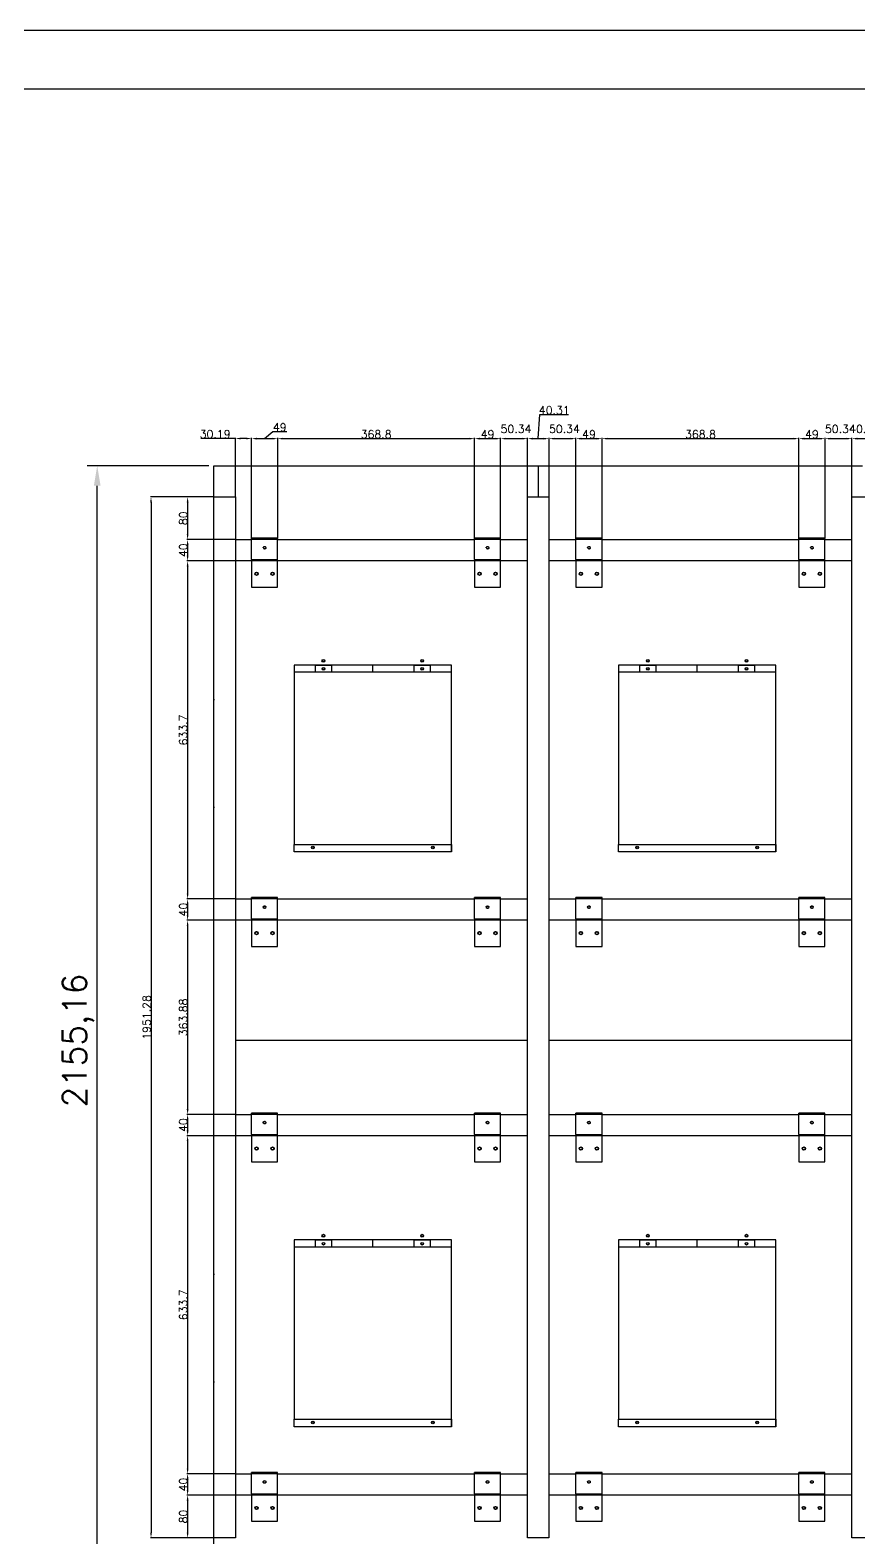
# Model space of a CAD drawing. Header units: millimetres. Extents: x -207 to 14821, y -6397 to 3639.
# Drawn here: x 11795 to 13348, y 813 to 3639 of the extents above; entities that cross this region are included whole.
import ezdxf

# ---------------------------------------------------------------- set-up
doc = ezdxf.new("R2010")
doc.units = ezdxf.units.MM
doc.linetypes.add('HIDDEN', pattern=[0.375, 0.25, -0.125])
for name, color, linetype in [('02___PRT_ALL_AXES', 7, 'Continuous'), ('06___PRT_ALL_SURFS', 7, 'Continuous'), ('DEFAULT_2', 8, 'HIDDEN'), ('图框', 7, 'Continuous')]:
    doc.layers.add(name, color=color, linetype=linetype)
doc.layers.add('粗实线', color=7, linetype='Continuous', lineweight=25)
doc.styles.get("Standard").update_dxf_attribs({"font": 'txt', "bigfont": 'gbcbig.shx'})
doc.dimstyles.new('1-15', dxfattribs={"dimscale": 15, "dimtxt": 3, "dimasz": 2.5, "dimexe": 1.25, "dimexo": 0.625, "dimtad": 1, "dimtxsty": 'Standard', "dimcen": 2.5, "dimclrd": 4, "dimclre": 4, "dimclrt": 4, "dimadec": 0, "dimazin": 0, "dimtfac": 1, "dimtmove": 0, "dimatfit": 3, "dimfxl": 100, "dimfxlon": 1, "dimtfillclr": 4, "dimarcsym": 0})
doc.dimstyles.new('副本 ISO-25', dxfattribs={"dimtxt": 15, "dimasz": 10, "dimexe": 1.25, "dimexo": 0.625, "dimtad": 1, "dimdsep": 46, "dimtxsty": 'Standard', "dimcen": 2.5, "dimclrd": 4, "dimclre": 4, "dimclrt": 4, "dimadec": 0, "dimazin": 0, "dimtfac": 1, "dimtmove": 0, "dimatfit": 3, "dimfxl": 1, "dimarcsym": 0})

# ---------------------------------------------------------------- blocks, each defined once
blk = doc.blocks.new('hgfdhgdhgd')
at = {"color": 3, "linetype": 'Continuous'}
for p, q in [((-21144.3, 10464.5), (-21193.3, 10464.5)), ((-21193.3, 10424.5), (-21193.3, 10464.5)), ((-21144.3, 10462), (-21193.3, 10462)), ((-21144.3, 10424.5), (-21144.3, 10464.5)), ((-21193.3, 10424.5), (-21144.3, 10424.5))]:
    blk.add_line(p, q, dxfattribs=at)
at = {"color": 7, "linetype": 'Continuous'}
for p, q in [((-21193.3, 10424.5), (-21193.3, 10373)), ((-21144.3, 10373), (-21144.3, 10424.5))]:
    blk.add_line(p, q, dxfattribs=at)
at = {"layer": '02___PRT_ALL_AXES', "color": 7, "linetype": 'Continuous'}
blk.add_line((-21193.3, 10373), (-21144.3, 10373), dxfattribs=at)
at = {"layer": '02___PRT_ALL_AXES', "color": 3, "linetype": 'Continuous'}
blk.add_circle((-21168.8, 10446.7), 2.1, dxfattribs=at)
at = {"layer": '02___PRT_ALL_AXES', "color": 7, "linetype": 'Continuous'}
for centre in [(-21183.8, 10398), (-21153.8, 10398)]:
    blk.add_circle(centre, 3, dxfattribs=at)
at = {"layer": 'DEFAULT_2', "color": 8, "linetype": 'HIDDEN'}
blk.add_circle((-21168.8, 10446.7), 2.5, dxfattribs=at)
blk = doc.blocks.new('*D40')
at = {"color": 4, "lineweight": -2}
for p, q in [((12130, 2822.6), (11902.1, 2822.6)), ((11920.8, 704.9), (11920.8, 2785.1)), ((12130, 667.4), (11902.1, 667.4))]:
    blk.add_line(p, q, dxfattribs=at)
at = {"color": 4}
for points in [[(11914.6, 2785.1), (11927.1, 2785.1), (11920.8, 2822.6)], [(11914.6, 704.9), (11927.1, 704.9), (11920.8, 667.4)]]:
    blk.add_solid(points, dxfattribs=at)
at = {"layer": 'Defpoints', "color": 0}
for p in [(11920.8, 2822.6), (12139.4, 2822.6), (12139.4, 667.4)]:
    blk.add_point(p, dxfattribs=at)
at = {"color": 4, "insert": (11885.2, 1745), "char_height": 45, "attachment_point": 5, "rotation": 90}
blk.add_mtext('2155,16', dxfattribs=at)
blk = doc.blocks.new('SHU')
at = {"color": 2}
for p, q in [((2817.7, 2460.5), (2858, 2460.5)), ((2817.7, 509.2), (2817.7, 2460.5)), ((2858, 2460.5), (2858, 509.2)), ((2858, 509.2), (2817.7, 509.2))]:
    blk.add_line(p, q, dxfattribs=at)
blk = doc.blocks.new('*D178')
at = {"color": 4, "lineweight": -2}
for p, q in [((12138.9, 2764.1), (12020.4, 2764.1)), ((12021.6, 2754.1), (12021.6, 822.8)), ((12138.9, 812.8), (12020.4, 812.8))]:
    blk.add_line(p, q, dxfattribs=at)
at = {"color": 4}
for points in [[(12020, 2754.1), (12023.3, 2754.1), (12021.6, 2764.1)], [(12020, 822.8), (12023.3, 822.8), (12021.6, 812.8)]]:
    blk.add_solid(points, dxfattribs=at)
at = {"layer": 'Defpoints', "color": 0}
for p in [(12139.5, 2764.1), (12021.6, 812.8), (12139.5, 812.8)]:
    blk.add_point(p, dxfattribs=at)
at = {"color": 4, "insert": (12013.5, 1788.4), "char_height": 15, "attachment_point": 5, "rotation": 90}
blk.add_mtext('1951.28', dxfattribs=at)
blk = doc.blocks.new('*D159')
at = {"color": 4, "lineweight": -2}
for p, q in [((12138.9, 2764.1), (12089, 2764.1)), ((12090.2, 2754.1), (12090.2, 2694.1)), ((12179.2, 2684.1), (12089, 2684.1))]:
    blk.add_line(p, q, dxfattribs=at)
at = {"color": 4}
for points in [[(12088.5, 2754.1), (12091.9, 2754.1), (12090.2, 2764.1)], [(12088.5, 2694.1), (12091.9, 2694.1), (12090.2, 2684.1)]]:
    blk.add_solid(points, dxfattribs=at)
at = {"layer": 'Defpoints', "color": 0}
for p in [(12139.5, 2764.1), (12090.2, 2684.1), (12179.8, 2684.1)]:
    blk.add_point(p, dxfattribs=at)
at = {"color": 4, "insert": (12082.1, 2724.1), "char_height": 15, "attachment_point": 5, "rotation": 90}
blk.add_mtext('80', dxfattribs=at)
blk = doc.blocks.new('*D162')
at = {"color": 4, "lineweight": -2}
for p, q in [((12179.2, 2684.1), (12089, 2684.1)), ((12090.2, 2674.1), (12090.2, 2654.1)), ((12179.2, 2644.1), (12089, 2644.1))]:
    blk.add_line(p, q, dxfattribs=at)
at = {"color": 4}
for points in [[(12088.5, 2674.1), (12091.9, 2674.1), (12090.2, 2684.1)], [(12088.5, 2654.1), (12091.9, 2654.1), (12090.2, 2644.1)]]:
    blk.add_solid(points, dxfattribs=at)
at = {"layer": 'Defpoints', "color": 0}
for p in [(12179.8, 2684.1), (12090.2, 2644.1), (12179.8, 2644.1)]:
    blk.add_point(p, dxfattribs=at)
at = {"color": 4, "insert": (12082.1, 2664.1), "char_height": 15, "attachment_point": 5, "rotation": 90}
blk.add_mtext('40', dxfattribs=at)
blk = doc.blocks.new('*D163')
at = {"color": 4, "lineweight": -2}
for p, q in [((12179.2, 2644.1), (12089, 2644.1)), ((12090.2, 2634.1), (12090.2, 2020.4)), ((12179.2, 2010.4), (12089, 2010.4))]:
    blk.add_line(p, q, dxfattribs=at)
at = {"color": 4}
for points in [[(12088.5, 2634.1), (12091.9, 2634.1), (12090.2, 2644.1)], [(12088.5, 2020.4), (12091.9, 2020.4), (12090.2, 2010.4)]]:
    blk.add_solid(points, dxfattribs=at)
at = {"layer": 'Defpoints', "color": 0}
for p in [(12179.8, 2644.1), (12090.2, 2010.4), (12179.8, 2010.4)]:
    blk.add_point(p, dxfattribs=at)
at = {"color": 4, "insert": (12082.1, 2327.2), "char_height": 15, "attachment_point": 5, "rotation": 90}
blk.add_mtext('633.7', dxfattribs=at)
blk = doc.blocks.new('*D164')
at = {"color": 4, "lineweight": -2}
for p, q in [((12179.2, 2010.4), (12089, 2010.4)), ((12090.2, 2000.4), (12090.2, 1980.4)), ((12179.2, 1970.4), (12089, 1970.4))]:
    blk.add_line(p, q, dxfattribs=at)
at = {"color": 4}
for points in [[(12088.5, 2000.4), (12091.9, 2000.4), (12090.2, 2010.4)], [(12088.5, 1980.4), (12091.9, 1980.4), (12090.2, 1970.4)]]:
    blk.add_solid(points, dxfattribs=at)
at = {"layer": 'Defpoints', "color": 0}
for p in [(12179.8, 2010.4), (12090.2, 1970.4), (12179.8, 1970.4)]:
    blk.add_point(p, dxfattribs=at)
at = {"color": 4, "insert": (12082.1, 1990.4), "char_height": 15, "attachment_point": 5, "rotation": 90}
blk.add_mtext('40', dxfattribs=at)
blk = doc.blocks.new('*D165')
at = {"color": 4, "lineweight": -2}
for p, q in [((12179.2, 1970.4), (12089, 1970.4)), ((12090.2, 1960.4), (12090.2, 1616.5)), ((12179.2, 1606.5), (12089, 1606.5))]:
    blk.add_line(p, q, dxfattribs=at)
at = {"color": 4}
for points in [[(12088.5, 1960.4), (12091.9, 1960.4), (12090.2, 1970.4)], [(12088.5, 1616.5), (12091.9, 1616.5), (12090.2, 1606.5)]]:
    blk.add_solid(points, dxfattribs=at)
at = {"layer": 'Defpoints', "color": 0}
for p in [(12179.8, 1970.4), (12090.2, 1606.5), (12179.8, 1606.5)]:
    blk.add_point(p, dxfattribs=at)
at = {"color": 4, "insert": (12082.1, 1788.4), "char_height": 15, "attachment_point": 5, "rotation": 90}
blk.add_mtext('363.88', dxfattribs=at)
blk = doc.blocks.new('*D166')
at = {"color": 4, "lineweight": -2}
for p, q in [((12179.2, 1606.5), (12089, 1606.5)), ((12090.2, 1596.5), (12090.2, 1576.5)), ((12179.2, 1566.5), (12089, 1566.5))]:
    blk.add_line(p, q, dxfattribs=at)
at = {"color": 4}
for points in [[(12088.5, 1596.5), (12091.9, 1596.5), (12090.2, 1606.5)], [(12088.5, 1576.5), (12091.9, 1576.5), (12090.2, 1566.5)]]:
    blk.add_solid(points, dxfattribs=at)
at = {"layer": 'Defpoints', "color": 0}
for p in [(12179.8, 1606.5), (12090.2, 1566.5), (12179.8, 1566.5)]:
    blk.add_point(p, dxfattribs=at)
at = {"color": 4, "insert": (12082.1, 1586.5), "char_height": 15, "attachment_point": 5, "rotation": 90}
blk.add_mtext('40', dxfattribs=at)
blk = doc.blocks.new('*D167')
at = {"color": 4, "lineweight": -2}
for p, q in [((12179.2, 1566.5), (12089, 1566.5)), ((12090.2, 1556.5), (12090.2, 942.8)), ((12179.1, 932.8), (12089, 932.8))]:
    blk.add_line(p, q, dxfattribs=at)
at = {"color": 4}
for points in [[(12088.5, 1556.5), (12091.9, 1556.5), (12090.2, 1566.5)], [(12088.5, 942.8), (12091.9, 942.8), (12090.2, 932.8)]]:
    blk.add_solid(points, dxfattribs=at)
at = {"layer": 'Defpoints', "color": 0}
for p in [(12179.8, 1566.5), (12090.2, 932.8), (12179.7, 932.8)]:
    blk.add_point(p, dxfattribs=at)
at = {"color": 4, "insert": (12082.1, 1249.7), "char_height": 15, "attachment_point": 5, "rotation": 90}
blk.add_mtext('633.7', dxfattribs=at)
blk = doc.blocks.new('*D168')
at = {"color": 4, "lineweight": -2}
for p, q in [((12179.2, 932.8), (12089, 932.8)), ((12090.2, 922.8), (12090.2, 902.8)), ((12179.2, 892.8), (12089, 892.8))]:
    blk.add_line(p, q, dxfattribs=at)
at = {"color": 4}
for points in [[(12088.5, 922.8), (12091.9, 922.8), (12090.2, 932.8)], [(12088.5, 902.8), (12091.9, 902.8), (12090.2, 892.8)]]:
    blk.add_solid(points, dxfattribs=at)
at = {"layer": 'Defpoints', "color": 0}
for p in [(12179.8, 932.8), (12090.2, 892.8), (12179.8, 892.8)]:
    blk.add_point(p, dxfattribs=at)
at = {"color": 4, "insert": (12082.1, 912.8), "char_height": 15, "attachment_point": 5, "rotation": 90}
blk.add_mtext('40', dxfattribs=at)
blk = doc.blocks.new('*D169')
at = {"color": 4, "lineweight": -2}
for p, q in [((12179.1, 892.8), (12089, 892.8)), ((12090.2, 882.8), (12090.2, 822.8)), ((12179.2, 812.8), (12089, 812.8))]:
    blk.add_line(p, q, dxfattribs=at)
at = {"color": 4}
for points in [[(12088.5, 882.8), (12091.9, 882.8), (12090.2, 892.8)], [(12088.5, 822.8), (12091.9, 822.8), (12090.2, 812.8)]]:
    blk.add_solid(points, dxfattribs=at)
at = {"layer": 'Defpoints', "color": 0}
for p in [(12179.7, 892.8), (12090.2, 812.8), (12179.8, 812.8)]:
    blk.add_point(p, dxfattribs=at)
at = {"color": 4, "insert": (12082.1, 852.8), "char_height": 15, "attachment_point": 5, "rotation": 90}
blk.add_mtext('80', dxfattribs=at)
blk = doc.blocks.new('*D170')
at = {"color": 4, "lineweight": -2}
for p, q in [((12179.8, 2873.5), (12114.8, 2873.5)), ((12179.8, 2763.5), (12179.8, 2874.8)), ((12200, 2873.5), (12189.8, 2873.5)), ((12210, 2686), (12210, 2874.8))]:
    blk.add_line(p, q, dxfattribs=at)
at = {"color": 4}
for points in [[(12189.8, 2875.2), (12189.8, 2871.9), (12179.8, 2873.5)], [(12200, 2875.2), (12200, 2871.9), (12210, 2873.5)]]:
    blk.add_solid(points, dxfattribs=at)
at = {"layer": 'Defpoints', "color": 0}
for p in [(12210, 2873.5), (12179.8, 2762.8), (12210, 2685.3)]:
    blk.add_point(p, dxfattribs=at)
at = {"color": 4, "insert": (12141.7, 2881.7), "char_height": 15, "attachment_point": 5}
blk.add_mtext('30.19', dxfattribs=at)
blk = doc.blocks.new('*D171')
at = {"color": 4, "lineweight": -2}
for p, q in [((12234.5, 2873.3), (12249.9, 2886.5)), ((12249.9, 2886.5), (12276.2, 2886.5)), ((12210, 2686), (12210, 2874.6)), ((12220, 2873.3), (12249, 2873.3)), ((12259, 2686), (12259, 2874.6))]:
    blk.add_line(p, q, dxfattribs=at)
at = {"color": 4}
for points in [[(12220, 2875), (12220, 2871.7), (12210, 2873.3)], [(12249, 2875), (12249, 2871.7), (12259, 2873.3)]]:
    blk.add_solid(points, dxfattribs=at)
at = {"layer": 'Defpoints', "color": 0}
for p in [(12259, 2873.3), (12210, 2685.3), (12259, 2685.3)]:
    blk.add_point(p, dxfattribs=at)
at = {"color": 4, "insert": (12263, 2894.6), "char_height": 15, "attachment_point": 5}
blk.add_mtext('49', dxfattribs=at)
blk = doc.blocks.new('*D172')
at = {"color": 4, "lineweight": -2}
for p, q in [((12259, 2686), (12259, 2874.6)), ((12269, 2873.3), (12617.8, 2873.3)), ((12627.8, 2686), (12627.8, 2874.6))]:
    blk.add_line(p, q, dxfattribs=at)
at = {"color": 4}
for points in [[(12269, 2875), (12269, 2871.7), (12259, 2873.3)], [(12617.8, 2875), (12617.8, 2871.7), (12627.8, 2873.3)]]:
    blk.add_solid(points, dxfattribs=at)
at = {"layer": 'Defpoints', "color": 0}
for p in [(12627.8, 2873.3), (12259, 2685.3), (12627.8, 2685.3)]:
    blk.add_point(p, dxfattribs=at)
at = {"color": 4, "insert": (12443.4, 2881.5), "char_height": 15, "attachment_point": 5}
blk.add_mtext('368.8', dxfattribs=at)
blk = doc.blocks.new('*D173')
at = {"color": 4, "lineweight": -2}
for p, q in [((12627.8, 2686), (12627.8, 2874.6)), ((12637.8, 2873.3), (12666.8, 2873.3)), ((12676.8, 2686), (12676.8, 2874.6))]:
    blk.add_line(p, q, dxfattribs=at)
at = {"color": 4}
for points in [[(12637.8, 2875), (12637.8, 2871.7), (12627.8, 2873.3)], [(12666.8, 2875), (12666.8, 2871.7), (12676.8, 2873.3)]]:
    blk.add_solid(points, dxfattribs=at)
at = {"layer": 'Defpoints', "color": 0}
for p in [(12676.8, 2873.3), (12627.8, 2685.3), (12676.8, 2685.3)]:
    blk.add_point(p, dxfattribs=at)
at = {"color": 4, "insert": (12652.3, 2881.5), "char_height": 15, "attachment_point": 5}
blk.add_mtext('49', dxfattribs=at)
blk = doc.blocks.new('*D174')
at = {"color": 4, "lineweight": -2}
for p, q in [((12676.8, 2686), (12676.8, 2874.6)), ((12686.8, 2873.3), (12717.2, 2873.3)), ((12727.2, 2763.5), (12727.2, 2874.6))]:
    blk.add_line(p, q, dxfattribs=at)
at = {"color": 4}
for points in [[(12686.8, 2875), (12686.8, 2871.7), (12676.8, 2873.3)], [(12717.2, 2875), (12717.2, 2871.7), (12727.2, 2873.3)]]:
    blk.add_solid(points, dxfattribs=at)
at = {"layer": 'Defpoints', "color": 0}
for p in [(12727.2, 2873.3), (12727.2, 2762.8), (12676.8, 2685.3)]:
    blk.add_point(p, dxfattribs=at)
at = {"color": 4, "insert": (12705.6, 2891.5), "char_height": 15, "attachment_point": 5}
blk.add_mtext('50.34', dxfattribs=at)
blk = doc.blocks.new('*D175')
at = {"color": 4, "lineweight": -2}
for p, q in [((12747.3, 2873.3), (12750.3, 2918.5)), ((12750.3, 2918.5), (12804.1, 2918.5)), ((12727.2, 2763.5), (12727.2, 2874.6)), ((12737.2, 2873.3), (12757.5, 2873.3)), ((12767.5, 2764.1), (12767.5, 2874.6))]:
    blk.add_line(p, q, dxfattribs=at)
at = {"color": 4}
for points in [[(12737.2, 2875), (12737.2, 2871.7), (12727.2, 2873.3)], [(12757.5, 2875), (12757.5, 2871.7), (12767.5, 2873.3)]]:
    blk.add_solid(points, dxfattribs=at)
at = {"layer": 'Defpoints', "color": 0}
for p in [(12767.5, 2873.3), (12727.2, 2762.8), (12767.5, 2763.5)]:
    blk.add_point(p, dxfattribs=at)
at = {"color": 4, "insert": (12777.2, 2926.6), "char_height": 15, "attachment_point": 5}
blk.add_mtext('40.31', dxfattribs=at)
blk = doc.blocks.new('*D176')
at = {"color": 4, "lineweight": -2}
for p, q in [((12767.5, 2764.1), (12767.5, 2874.6)), ((12777.5, 2873.3), (12807.8, 2873.3)), ((12817.8, 2686), (12817.8, 2874.6))]:
    blk.add_line(p, q, dxfattribs=at)
at = {"color": 4}
for points in [[(12777.5, 2875), (12777.5, 2871.7), (12767.5, 2873.3)], [(12807.8, 2875), (12807.8, 2871.7), (12817.8, 2873.3)]]:
    blk.add_solid(points, dxfattribs=at)
at = {"layer": 'Defpoints', "color": 0}
for p in [(12817.8, 2873.3), (12767.5, 2763.5), (12817.8, 2685.3)]:
    blk.add_point(p, dxfattribs=at)
at = {"color": 4, "insert": (12796.3, 2891.5), "char_height": 15, "attachment_point": 5}
blk.add_mtext('50.34', dxfattribs=at)
blk = doc.blocks.new('*D177')
at = {"color": 4, "lineweight": -2}
for p, q in [((12817.8, 2686), (12817.8, 2874.6)), ((12827.8, 2873.3), (12856.8, 2873.3)), ((12866.8, 2686), (12866.8, 2874.6))]:
    blk.add_line(p, q, dxfattribs=at)
at = {"color": 4}
for points in [[(12827.8, 2875), (12827.8, 2871.7), (12817.8, 2873.3)], [(12856.8, 2875), (12856.8, 2871.7), (12866.8, 2873.3)]]:
    blk.add_solid(points, dxfattribs=at)
at = {"layer": 'Defpoints', "color": 0}
for p in [(12866.8, 2873.3), (12817.8, 2685.3), (12866.8, 2685.3)]:
    blk.add_point(p, dxfattribs=at)
at = {"color": 4, "insert": (12842.3, 2881.5), "char_height": 15, "attachment_point": 5}
blk.add_mtext('49', dxfattribs=at)
blk = doc.blocks.new('*D184')
at = {"color": 4, "lineweight": -2}
for p, q in [((12866.8, 2686), (12866.8, 2874.6)), ((12876.8, 2873.3), (13225.6, 2873.3)), ((13235.6, 2686), (13235.6, 2874.6))]:
    blk.add_line(p, q, dxfattribs=at)
at = {"color": 4}
for points in [[(12876.8, 2875), (12876.8, 2871.7), (12866.8, 2873.3)], [(13225.6, 2875), (13225.6, 2871.7), (13235.6, 2873.3)]]:
    blk.add_solid(points, dxfattribs=at)
at = {"layer": 'Defpoints', "color": 0}
for p in [(13235.6, 2873.3), (12866.8, 2685.3), (13235.6, 2685.3)]:
    blk.add_point(p, dxfattribs=at)
at = {"color": 4, "insert": (13051.2, 2881.5), "char_height": 15, "attachment_point": 5}
blk.add_mtext('368.8', dxfattribs=at)
blk = doc.blocks.new('*D185')
at = {"color": 4, "lineweight": -2}
for p, q in [((13235.6, 2686), (13235.6, 2874.6)), ((13245.6, 2873.3), (13274.6, 2873.3)), ((13284.6, 2686), (13284.6, 2874.6))]:
    blk.add_line(p, q, dxfattribs=at)
at = {"color": 4}
for points in [[(13245.6, 2875), (13245.6, 2871.7), (13235.6, 2873.3)], [(13274.6, 2875), (13274.6, 2871.7), (13284.6, 2873.3)]]:
    blk.add_solid(points, dxfattribs=at)
at = {"layer": 'Defpoints', "color": 0}
for p in [(13284.6, 2873.3), (13235.6, 2685.3), (13284.6, 2685.3)]:
    blk.add_point(p, dxfattribs=at)
at = {"color": 4, "insert": (13260.1, 2881.5), "char_height": 15, "attachment_point": 5}
blk.add_mtext('49', dxfattribs=at)
blk = doc.blocks.new('*D186')
at = {"color": 4, "lineweight": -2}
for p, q in [((13284.6, 2686), (13284.6, 2874.6)), ((13294.6, 2873.3), (13325, 2873.3)), ((13335, 2763.5), (13335, 2874.6))]:
    blk.add_line(p, q, dxfattribs=at)
at = {"color": 4}
for points in [[(13294.6, 2875), (13294.6, 2871.7), (13284.6, 2873.3)], [(13325, 2875), (13325, 2871.7), (13335, 2873.3)]]:
    blk.add_solid(points, dxfattribs=at)
at = {"layer": 'Defpoints', "color": 0}
for p in [(13335, 2873.3), (13335, 2762.8), (13284.6, 2685.3)]:
    blk.add_point(p, dxfattribs=at)
at = {"color": 4, "insert": (13313.4, 2891.5), "char_height": 15, "attachment_point": 5}
blk.add_mtext('50.34', dxfattribs=at)
blk = doc.blocks.new('*D187')
at = {"color": 4, "lineweight": -2}
for p, q in [((13335, 2763.5), (13335, 2874.6)), ((13345, 2873.3), (13365.3, 2873.3)), ((13375.3, 2763.5), (13375.3, 2874.6))]:
    blk.add_line(p, q, dxfattribs=at)
at = {"color": 4}
for points in [[(13345, 2875), (13345, 2871.7), (13335, 2873.3)], [(13365.3, 2875), (13365.3, 2871.7), (13375.3, 2873.3)]]:
    blk.add_solid(points, dxfattribs=at)
at = {"layer": 'Defpoints', "color": 0}
for p in [(13375.3, 2873.3), (13335, 2762.8), (13375.3, 2762.8)]:
    blk.add_point(p, dxfattribs=at)
at = {"color": 4, "insert": (13358.8, 2891.5), "char_height": 15, "attachment_point": 5}
blk.add_mtext('40.31', dxfattribs=at)
blk = doc.blocks.new('TK')
at = {"layer": '图框'}
blk.add_lwpolyline([(7176.7, -904.8), (1128.7, -904.8), (1128.7, 3372), (7176.7, 3372), (7176.7, -904.8)], dxfattribs=at)
blk.add_lwpolyline([(7067, -795), (1238.5, -795), (1238.5, 3262.2), (7067, 3262.2)], close=True, dxfattribs=at)

msp = doc.modelspace()

# ---------------------------------------------------------------- linework, layer by layer
at = {"color": 7, "linetype": 'Continuous'}
for p, q in [((12139.389, 1744.998), (12139.389, 2822.578)), ((12139.389, 2822.578), (12747.189, 2822.578)), ((12747.189, 2822.578), (13354.989, 2822.578)), ((12584.667, 2435.288), (12289.667, 2435.288)), ((12289.667, 2435.288), (12289.667, 2112.788)), ((12584.667, 2435.288), (12584.667, 2448.788)), ((12584.667, 2112.788), (12584.667, 2435.288)), ((13192.467, 2435.288), (12897.467, 2435.288)), ((12897.467, 2435.288), (12897.467, 2112.788)), ((13192.467, 2435.288), (13192.467, 2448.788)), ((13192.467, 2112.788), (13192.467, 2435.288)), ((12140.689, 2383.738), (12139.389, 2383.738)), ((12139.389, 2182.738), (12140.689, 2182.738)), ((12289.667, 2112.788), (12584.667, 2112.788)), ((12584.667, 2098.788), (12584.667, 2112.788)), ((12897.467, 2112.788), (13192.467, 2112.788)), ((13192.467, 2098.788), (13192.467, 2112.788)), ((12139.389, 667.418), (12139.389, 1744.998)), ((12584.667, 1357.708), (12289.667, 1357.708)), ((12289.667, 1357.708), (12289.667, 1035.208)), ((12584.667, 1357.708), (12584.667, 1371.208)), ((12584.667, 1035.208), (12584.667, 1357.708)), ((13192.467, 1357.708), (12897.467, 1357.708)), ((12897.467, 1357.708), (12897.467, 1035.208)), ((13192.467, 1357.708), (13192.467, 1371.208)), ((13192.467, 1035.208), (13192.467, 1357.708)), ((12140.689, 1306.158), (12139.389, 1306.158)), ((12139.389, 1105.158), (12140.689, 1105.158)), ((12289.667, 1035.208), (12584.667, 1035.208)), ((12584.667, 1021.208), (12584.667, 1035.208)), ((12897.467, 1035.208), (13192.467, 1035.208)), ((13192.467, 1021.208), (13192.467, 1035.208))]:
    msp.add_line(p, q, dxfattribs=at)
for p, q in [((12747.189, 2822.578), (12747.189, 2764.088)), ((12584.667, 2448.788), (12289.667, 2448.788)), ((12289.667, 2448.788), (12289.667, 2435.288)), ((13192.467, 2448.788), (12897.467, 2448.788)), ((12897.467, 2448.788), (12897.467, 2435.288)), ((12727.034, 1744.998), (12179.694, 1744.998)), ((13334.834, 1744.998), (12767.339, 1744.998)), ((12584.667, 1371.208), (12289.667, 1371.208)), ((12289.667, 1371.208), (12289.667, 1357.708)), ((13192.467, 1371.208), (12897.467, 1371.208)), ((12897.467, 1371.208), (12897.467, 1357.708))]:
    msp.add_line(p, q)
at = {"color": 1, "linetype": 'Continuous'}
for p, q in [((12437.167, 2435.288), (12437.167, 2448.788)), ((13044.967, 2435.288), (13044.967, 2448.788)), ((12437.167, 1357.708), (12437.167, 1371.208)), ((13044.967, 1357.708), (13044.967, 1371.208))]:
    msp.add_line(p, q, dxfattribs=at)
at = {"color": 6, "linetype": 'Continuous'}
for centre in [(12219.389, 2620.088), (12249.389, 2620.088), (12637.189, 2620.088), (12667.189, 2620.088), (12827.189, 2620.088), (12857.189, 2620.088), (13244.989, 2620.088), (13274.989, 2620.088), (12219.389, 1542.508), (12249.389, 1542.508), (12637.189, 1542.508), (12667.189, 1542.508), (12827.189, 1542.508), (12857.189, 1542.508), (13244.989, 1542.508), (13274.989, 1542.508)]:
    msp.add_circle(centre, 2.5, dxfattribs=at)
at = {"color": 2, "linetype": 'Continuous'}
for centre in [(12637.189, 1946.388), (13244.989, 1946.388), (12637.189, 868.808), (13244.989, 868.808)]:
    msp.add_arc(centre, 2.5, 180, 255.472968, dxfattribs=at)
at = {"layer": '02___PRT_ALL_AXES', "color": 7, "linetype": 'Continuous'}
for p, q in [((12329.667, 2448.788), (12359.667, 2448.788)), ((12329.667, 2435.288), (12329.667, 2448.788)), ((12359.667, 2448.788), (12359.667, 2435.288)), ((12514.667, 2435.288), (12514.667, 2448.788)), ((12514.667, 2448.788), (12544.667, 2448.788)), ((12544.667, 2448.788), (12544.667, 2435.288)), ((12937.467, 2448.788), (12967.467, 2448.788)), ((12937.467, 2435.288), (12937.467, 2448.788)), ((12967.467, 2448.788), (12967.467, 2435.288)), ((13122.467, 2435.288), (13122.467, 2448.788)), ((13122.467, 2448.788), (13152.467, 2448.788)), ((13152.467, 2448.788), (13152.467, 2435.288)), ((12289.667, 2098.788), (12289.667, 2112.788)), ((12584.667, 2098.788), (12289.667, 2098.788)), ((12584.667, 2112.788), (12584.667, 2098.788)), ((12897.467, 2098.788), (12897.467, 2112.788)), ((13192.467, 2098.788), (12897.467, 2098.788)), ((13192.467, 2112.788), (13192.467, 2098.788)), ((12329.667, 1371.208), (12359.667, 1371.208)), ((12329.667, 1357.708), (12329.667, 1371.208)), ((12359.667, 1371.208), (12359.667, 1357.708)), ((12514.667, 1357.708), (12514.667, 1371.208)), ((12514.667, 1371.208), (12544.667, 1371.208)), ((12544.667, 1371.208), (12544.667, 1357.708)), ((12937.467, 1371.208), (12967.467, 1371.208)), ((12937.467, 1357.708), (12937.467, 1371.208)), ((12967.467, 1371.208), (12967.467, 1357.708)), ((13122.467, 1357.708), (13122.467, 1371.208)), ((13122.467, 1371.208), (13152.467, 1371.208)), ((13152.467, 1371.208), (13152.467, 1357.708)), ((12289.667, 1021.208), (12289.667, 1035.208)), ((12584.667, 1021.208), (12289.667, 1021.208)), ((12584.667, 1035.208), (12584.667, 1021.208)), ((12897.467, 1021.208), (12897.467, 1035.208)), ((13192.467, 1021.208), (12897.467, 1021.208)), ((13192.467, 1035.208), (13192.467, 1021.208))]:
    msp.add_line(p, q, dxfattribs=at)
for centre, radius in [((12219.389, 2620.088), 3), ((12249.389, 2620.088), 3), ((12637.189, 2620.088), 3), ((12667.189, 2620.088), 3), ((12827.189, 2620.088), 3), ((12857.189, 2620.088), 3), ((13244.989, 2620.088), 3), ((13274.989, 2620.088), 3), ((12344.667, 2441.788), 2.5), ((12529.667, 2441.788), 2.5), ((12952.467, 2441.788), 2.5), ((13137.467, 2441.788), 2.5), ((12324.667, 2106.788), 2.5), ((12549.667, 2106.788), 2.5), ((12932.467, 2106.788), 2.5), ((13157.467, 2106.788), 2.5), ((12219.389, 1946.388), 3), ((12249.389, 1946.388), 3), ((12637.189, 1946.388), 3), ((12667.189, 1946.388), 3), ((12827.189, 1946.388), 3), ((12857.189, 1946.388), 3), ((13244.989, 1946.388), 3), ((13274.989, 1946.388), 3), ((12219.389, 1542.508), 3), ((12249.389, 1542.508), 3), ((12637.189, 1542.508), 3), ((12667.189, 1542.508), 3), ((12827.189, 1542.508), 3), ((12857.189, 1542.508), 3), ((13244.989, 1542.508), 3), ((13274.989, 1542.508), 3), ((12344.667, 1364.208), 2.5), ((12529.667, 1364.208), 2.5), ((12952.467, 1364.208), 2.5), ((13137.467, 1364.208), 2.5), ((12324.667, 1029.208), 2.5), ((12549.667, 1029.208), 2.5), ((12932.467, 1029.208), 2.5), ((13157.467, 1029.208), 2.5), ((12219.389, 868.808), 3), ((12249.389, 868.808), 3), ((12637.189, 868.808), 3), ((12667.189, 868.808), 3), ((12827.189, 868.808), 3), ((12857.189, 868.808), 3), ((13244.989, 868.808), 3), ((13274.989, 868.808), 3)]:
    msp.add_circle(centre, radius, dxfattribs=at)
at = {"layer": '02___PRT_ALL_AXES', "color": 3, "linetype": 'Continuous'}
for centre in [(12344.667, 2456.788), (12529.667, 2456.788), (12952.467, 2456.788), (13137.467, 2456.788), (12344.667, 1379.208), (12529.667, 1379.208), (12952.467, 1379.208), (13137.467, 1379.208)]:
    msp.add_circle(centre, 2.7, dxfattribs=at)
at = {"layer": '02___PRT_ALL_AXES', "color": 6, "linetype": 'Continuous'}
for centre in [(12219.389, 1946.388), (12249.389, 1946.388), (12637.189, 1946.388), (12667.189, 1946.388), (12827.189, 1946.388), (12857.189, 1946.388), (13244.989, 1946.388), (13274.989, 1946.388), (12219.389, 868.808), (12249.389, 868.808), (12637.189, 868.808), (12667.189, 868.808), (12827.189, 868.808), (12857.189, 868.808), (13244.989, 868.808), (13274.989, 868.808)]:
    msp.add_circle(centre, 2.5, dxfattribs=at)
at = {"layer": '06___PRT_ALL_SURFS', "color": 6, "linetype": 'Continuous'}
for centre, radius in [((12344.667, 2456.788), 2.7), ((12529.667, 2456.788), 2.7), ((12952.467, 2456.788), 2.7), ((13137.467, 2456.788), 2.7), ((12344.667, 2456.788), 2), ((12344.667, 2441.788), 2), ((12529.667, 2456.788), 2), ((12529.667, 2441.788), 2), ((12952.467, 2456.788), 2), ((12952.467, 2441.788), 2), ((13137.467, 2456.788), 2), ((13137.467, 2441.788), 2), ((12324.667, 2106.788), 2), ((12549.667, 2106.788), 2), ((12932.467, 2106.788), 2), ((13157.467, 2106.788), 2), ((12344.667, 1379.208), 2.7), ((12344.667, 1379.208), 2), ((12344.667, 1364.208), 2), ((12529.667, 1379.208), 2.7), ((12529.667, 1379.208), 2), ((12529.667, 1364.208), 2), ((12952.467, 1379.208), 2.7), ((12952.467, 1379.208), 2), ((12952.467, 1364.208), 2), ((13137.467, 1379.208), 2.7), ((13137.467, 1379.208), 2), ((13137.467, 1364.208), 2), ((12324.667, 1029.208), 2), ((12549.667, 1029.208), 2), ((12932.467, 1029.208), 2), ((13157.467, 1029.208), 2)]:
    msp.add_circle(centre, radius, dxfattribs=at)
at = {"layer": '粗实线', "color": 1}
for p, q in [((12139.339, 2684.088), (12139.389, 2684.088)), ((12179.699, 2684.088), (12209.889, 2684.088)), ((12258.889, 2684.088), (12627.689, 2684.088)), ((12676.689, 2684.088), (12727.034, 2684.088)), ((12767.344, 2684.088), (12817.689, 2684.088)), ((12866.689, 2684.088), (13235.489, 2684.088)), ((13284.489, 2684.088), (13334.834, 2684.088)), ((12139.389, 2644.088), (12139.339, 2644.088)), ((12727.034, 2644.088), (12179.699, 2644.088)), ((13334.834, 2644.088), (12767.344, 2644.088)), ((12179.695, 2010.388), (12209.889, 2010.388)), ((12258.889, 2010.388), (12627.689, 2010.388)), ((12676.689, 2010.388), (12727.034, 2010.388)), ((12767.34, 2010.388), (12817.689, 2010.388)), ((12866.689, 2010.388), (13235.489, 2010.388)), ((13284.489, 2010.388), (13334.834, 2010.388)), ((12727.034, 1970.388), (12179.695, 1970.388)), ((13334.834, 1970.388), (12767.34, 1970.388)), ((12179.693, 1606.508), (12209.889, 1606.508)), ((12258.889, 1606.508), (12627.689, 1606.508)), ((12676.689, 1606.508), (12727.034, 1606.508)), ((12767.338, 1606.508), (12817.689, 1606.508)), ((12866.689, 1606.508), (13235.489, 1606.508)), ((13284.489, 1606.508), (13334.834, 1606.508)), ((12727.034, 1566.508), (12179.693, 1566.508)), ((13334.834, 1566.508), (12767.338, 1566.508)), ((12179.689, 932.808), (12209.889, 932.808)), ((12258.889, 932.808), (12627.689, 932.808)), ((12676.689, 932.808), (12727.034, 932.808)), ((12767.334, 932.808), (12817.689, 932.808)), ((12866.689, 932.808), (13235.489, 932.808)), ((13284.489, 932.808), (13334.834, 932.808)), ((12727.034, 892.808), (12179.689, 892.808)), ((13334.834, 892.808), (12767.334, 892.808))]:
    msp.add_line(p, q, dxfattribs=at)

# ---------------------------------------------------------------- block references
for name, p in [('TK', (7644.22, 267.09)), ('SHU', (9321.682, 303.581)), ('SHU', (9909.327, 303.581)), ('SHU', (10517.127, 303.581))]:
    msp.add_blockref(name, p)
at = {"layer": '粗实线'}
for p in [(33403.236, -7777.892), (33821.036, -7777.892), (34011.036, -7777.892), (34428.836, -7777.892), (33403.236, -8451.592), (33821.036, -8451.592), (34011.036, -8451.592), (34428.836, -8451.592), (33403.236, -8855.472), (33821.036, -8855.472), (34011.036, -8855.472), (34428.836, -8855.472), (33403.236, -9529.172), (33821.036, -9529.172), (34011.036, -9529.172), (34428.836, -9529.172)]:
    msp.add_blockref('hgfdhgdhgd', p, dxfattribs=at)

# ---------------------------------------------------------------- dimensions: what is measured, and where the dimension line sits
for base, p1, p2, picture, middle in [((12767.494, 2873.327), (12727.184, 2762.838), (12767.494, 2763.463), '*D175', (12750.964, 2918.471)), ((12259.039, 2873.327), (12210.039, 2685.338), (12259.039, 2685.338), '*D171', (12250.547, 2886.517))]:
    dim = msp.add_linear_dim(base=base, p1=p1, p2=p2, dimstyle='副本 ISO-25', override={"dimtmove": 1})
    dim.commit()
    dim.dimension.update_dxf_attribs({"geometry": picture, "text_midpoint": middle, "dimtype": 160})
dim = msp.add_linear_dim(base=(12210.039, 2873.546), p1=(12179.849, 2762.838), p2=(12210.039, 2685.338), dimstyle='副本 ISO-25')
dim.commit()
dim.dimension.update_dxf_attribs({"geometry": '*D170', "text_midpoint": (12141.656, 2873.546), "dimtype": 160})
for base, p1, p2, picture, middle in [((12627.839, 2873.327), (12259.039, 2685.338), (12627.839, 2685.338), '*D172', (12443.439, 2881.452)), ((12676.839, 2873.327), (12627.839, 2685.338), (12676.839, 2685.338), '*D173', (12652.339, 2881.452)), ((12727.1838, 2873.3268), (12676.8389, 2685.3381), (12727.1838, 2762.8381), '*D174', (12705.6363, 2891.4518)), ((12817.83888, 2873.32685), (12767.49395, 2763.46309), (12817.83888, 2685.33809), '*D176', (12796.29141, 2891.45185)), ((12866.839, 2873.327), (12817.839, 2685.338), (12866.839, 2685.338), '*D177', (12842.339, 2881.452)), ((13235.639, 2873.327), (12866.839, 2685.338), (13235.639, 2685.338), '*D184', (13051.239, 2881.452)), ((13284.639, 2873.327), (13235.639, 2685.338), (13284.639, 2685.338), '*D185', (13260.139, 2881.452)), ((13334.9838, 2873.3268), (13284.6389, 2685.3381), (13334.9838, 2762.8381), '*D186', (13313.4363, 2891.4518)), ((13375.294, 2873.327), (13334.984, 2762.838), (13375.294, 2762.838), '*D187', (13358.764, 2891.452))]:
    dim = msp.add_linear_dim(base=base, p1=p1, p2=p2, dimstyle='副本 ISO-25', override={"dimtmove": 1})
    dim.commit()
    dim.dimension.update_dxf_attribs({"geometry": picture, "text_midpoint": middle})
for base, p1, p2, dimstyle, picture, middle, dimtype in [((11920.803, 2822.578), (12139.389, 667.418), (12139.389, 2822.578), '1-15', '*D40', (11920.803, 1744.998), 161), ((12021.623, 812.808), (12139.539, 2764.088), (12139.539, 812.808), '副本 ISO-25', '*D178', (12021.623, 1788.448), 160)]:
    dim = msp.add_linear_dim(base=base, p1=p1, p2=p2, angle=90, dimstyle=dimstyle)
    dim.commit()
    dim.dimension.update_dxf_attribs({"geometry": picture, "text_midpoint": middle, "dimtype": dimtype})
dim = msp.add_linear_dim(base=(12090.205, 2684.088), p1=(12139.539, 2764.088), p2=(12179.849, 2684.088), angle=90, dimstyle='副本 ISO-25')
dim.commit()
dim.dimension.update_dxf_attribs({"geometry": '*D159', "text_midpoint": (12082.08, 2724.088)})
for base, p1, p2, picture, middle in [((12090.205, 2644.088), (12179.849, 2684.088), (12179.848, 2644.088), '*D162', (12082.08, 2664.088)), ((12090.205, 2010.388), (12179.848, 2644.088), (12179.845, 2010.388), '*D163', (12082.08, 2327.238)), ((12090.205, 1970.388), (12179.845, 2010.388), (12179.845, 1970.388), '*D164', (12082.08, 1990.388)), ((12090.205, 1606.508), (12179.845, 1970.388), (12179.843, 1606.508), '*D165', (12082.08, 1788.448)), ((12090.205, 1566.508), (12179.843, 1606.508), (12179.843, 1566.508), '*D166', (12082.08, 1586.508)), ((12090.205, 932.808), (12179.843, 1566.508), (12179.689, 932.808), '*D167', (12082.08, 1249.658)), ((12090.205, 892.808), (12179.839, 932.808), (12179.839, 892.808), '*D168', (12082.08, 912.808)), ((12090.205, 812.808), (12179.689, 892.808), (12179.838, 812.808), '*D169', (12082.08, 852.808))]:
    dim = msp.add_linear_dim(base=base, p1=p1, p2=p2, angle=90, dimstyle='副本 ISO-25', override={"dimtmove": 1})
    dim.commit()
    dim.dimension.update_dxf_attribs({"geometry": picture, "text_midpoint": middle})

doc.saveas('drawing.dxf')
